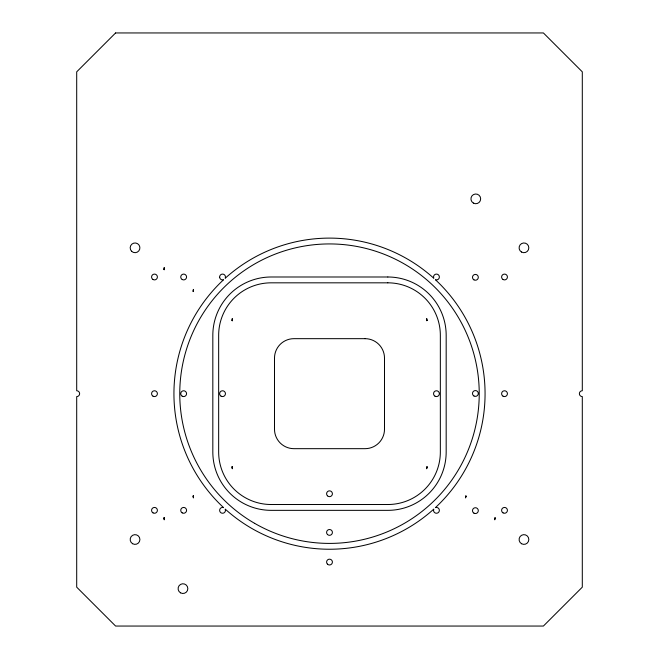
<?xml version="1.0" encoding="UTF-8"?>
<svg xmlns="http://www.w3.org/2000/svg" width="659" height="659" viewBox="0 0 659 659"><rect width="100%" height="100%" fill="white"/><g stroke="black" fill="none" stroke-linecap="round" stroke-linejoin="round"><path stroke-width="0.99" d="M115.597 32.95L76.699 71.839L76.699 390.754A2.916 2.916 0 0 1 79.624 393.67A2.916 2.916 0 0 1 76.699 396.586L76.699 587.161L115.597 626.05L543.403 626.05L582.301 587.161L582.301 396.586A2.916 2.916 0 0 1 579.376 393.67A2.916 2.916 0 0 1 582.301 390.754L582.301 71.839L543.403 32.95L115.597 32.95M164.206 517.636L163.63 518.073A2.916 2.916 0 0 1 164.206 519.827L164.206 517.636M193.375 495.766L192.799 496.202A2.916 2.916 0 0 1 193.375 497.949L193.375 495.766M232.273 466.597L231.688 467.033A2.916 2.916 0 0 1 232.273 468.78L232.273 466.597M427.312 320.315L426.727 320.752L426.727 318.561A2.916 2.916 0 0 0 427.312 320.315M387.838 276.994L271.162 276.994A58.338 58.338 0 0 0 212.824 335.332L212.824 452.008A58.338 58.338 0 0 0 271.162 510.346L387.838 510.346A58.338 58.338 0 0 0 446.176 452.008L446.176 335.332A58.338 58.338 0 0 0 387.838 276.994M387.838 282.826L271.162 282.826A52.506 52.506 0 0 0 218.656 335.332L218.656 452.008A52.506 52.506 0 0 0 271.162 504.514L387.838 504.514A52.506 52.506 0 0 0 440.344 452.008L440.344 335.332A52.506 52.506 0 0 0 387.838 282.826M365.053 338.668L293.947 338.668A19.449 19.449 0 0 0 274.498 358.117L274.498 429.223A19.449 19.449 0 0 0 293.947 448.672L365.053 448.672A19.449 19.449 0 0 0 384.502 429.223L384.502 358.117A19.449 19.449 0 0 0 365.053 338.668M164.206 269.704L163.63 269.267A2.916 2.916 0 0 0 164.206 267.513L164.206 269.704M193.375 291.583L192.799 291.146A2.916 2.916 0 0 0 193.375 289.392L193.375 291.583M232.273 320.752L231.688 320.315A2.916 2.916 0 0 0 232.273 318.561L232.273 320.752M427.312 467.033L426.727 466.597L426.727 468.78A2.916 2.916 0 0 1 427.312 467.033M466.201 496.202L465.625 495.766L465.625 497.949A2.916 2.916 0 0 1 466.201 496.202M495.37 518.073L494.794 517.636L494.794 519.827A2.916 2.916 0 0 1 495.37 518.073M327.441 534.482A2.916 2.916 0 0 0 332.317 533.172A2.916 2.916 0 0 0 328.742 529.597A2.916 2.916 0 0 0 327.441 534.482M182.197 396.199A2.916 2.916 0 0 0 186.571 393.67A2.916 2.916 0 0 0 182.197 391.149A2.916 2.916 0 0 0 182.197 396.199M473.945 395.993A2.916 2.916 0 0 0 478.319 393.472A2.916 2.916 0 0 0 473.945 390.944A2.916 2.916 0 0 0 473.945 395.993M254.629 523.345A149.733 149.733 0 0 0 479.233 393.67A149.733 149.733 0 0 0 254.629 263.995A149.733 149.733 0 0 0 254.629 523.345M327.441 495.815A2.916 2.916 0 0 0 332.317 494.505A2.916 2.916 0 0 0 328.742 490.939A2.916 2.916 0 0 0 327.441 495.815M221.086 396.199A2.916 2.916 0 0 0 225.46 393.67A2.916 2.916 0 0 0 221.086 391.149A2.916 2.916 0 0 0 221.086 396.199M434.998 396.199A2.916 2.916 0 0 0 439.372 393.67A2.916 2.916 0 0 0 434.998 391.149A2.916 2.916 0 0 0 434.998 396.199M327.441 564.137A2.916 2.916 0 0 0 332.317 562.827A2.916 2.916 0 0 0 328.742 559.26A2.916 2.916 0 0 0 327.441 564.137M219.645 277.266A2.916 2.916 0 0 0 223.599 279.721A155.565 155.565 0 0 0 223.599 507.628A2.916 2.916 0 0 0 219.645 510.074A2.916 2.916 0 0 0 223.072 513.213A2.916 2.916 0 0 0 225.172 509.069A155.565 155.565 0 0 0 433.828 509.069A2.916 2.916 0 0 0 435.929 513.213A2.916 2.916 0 0 0 439.355 510.074A2.916 2.916 0 0 0 435.401 507.628A155.565 155.565 0 0 0 435.401 279.721A2.916 2.916 0 0 0 439.355 277.266A2.916 2.916 0 0 0 435.929 274.128A2.916 2.916 0 0 0 433.828 278.279A155.565 155.565 0 0 0 225.172 278.279A2.916 2.916 0 0 0 223.072 274.128A2.916 2.916 0 0 0 219.645 277.266M132.607 543.724A4.86 4.86 0 0 0 139.906 539.515A4.86 4.86 0 0 0 132.607 535.306A4.86 4.86 0 0 0 132.607 543.724M131.602 251.268A4.86 4.86 0 0 0 139.733 249.086A4.86 4.86 0 0 0 133.785 243.13A4.86 4.86 0 0 0 131.602 251.268M521.524 543.724A4.86 4.86 0 0 0 528.823 539.515A4.86 4.86 0 0 0 521.524 535.306A4.86 4.86 0 0 0 521.524 543.724M521.524 252.035A4.86 4.86 0 0 0 528.823 247.825A4.86 4.86 0 0 0 521.524 243.616A4.86 4.86 0 0 0 521.524 252.035M473.368 203.071A4.86 4.86 0 0 0 480.666 198.861A4.86 4.86 0 0 0 473.368 194.652A4.86 4.86 0 0 0 473.368 203.071M180.533 592.836A4.86 4.86 0 0 0 187.831 588.627A4.86 4.86 0 0 0 180.533 584.418A4.86 4.86 0 0 0 180.533 592.836M473.945 513.163A2.916 2.916 0 0 0 478.319 510.634A2.916 2.916 0 0 0 473.945 508.105A2.916 2.916 0 0 0 473.945 513.163M473.945 279.844A2.916 2.916 0 0 0 478.319 277.315A2.916 2.916 0 0 0 473.945 274.795A2.916 2.916 0 0 0 473.945 279.844M503.056 512.875A2.916 2.916 0 0 0 507.43 510.346A2.916 2.916 0 0 0 503.056 507.817A2.916 2.916 0 0 0 503.056 512.875M503.056 396.199A2.916 2.916 0 0 0 507.43 393.67A2.916 2.916 0 0 0 503.056 391.149A2.916 2.916 0 0 0 503.056 396.199M503.056 279.523A2.916 2.916 0 0 0 507.43 276.994A2.916 2.916 0 0 0 503.056 274.474A2.916 2.916 0 0 0 503.056 279.523M153.028 512.875A2.916 2.916 0 0 0 157.402 510.346A2.916 2.916 0 0 0 153.028 507.817A2.916 2.916 0 0 0 153.028 512.875M153.028 396.199A2.916 2.916 0 0 0 157.402 393.67A2.916 2.916 0 0 0 153.028 391.149A2.916 2.916 0 0 0 153.028 396.199M153.028 279.523A2.916 2.916 0 0 0 157.402 276.994A2.916 2.916 0 0 0 153.028 274.474A2.916 2.916 0 0 0 153.028 279.523M182.197 512.875A2.916 2.916 0 0 0 186.571 510.346A2.916 2.916 0 0 0 182.197 507.817A2.916 2.916 0 0 0 182.197 512.875M182.197 279.523A2.916 2.916 0 0 0 186.571 276.994A2.916 2.916 0 0 0 182.197 274.474A2.916 2.916 0 0 0 182.197 279.523"/></g></svg>
